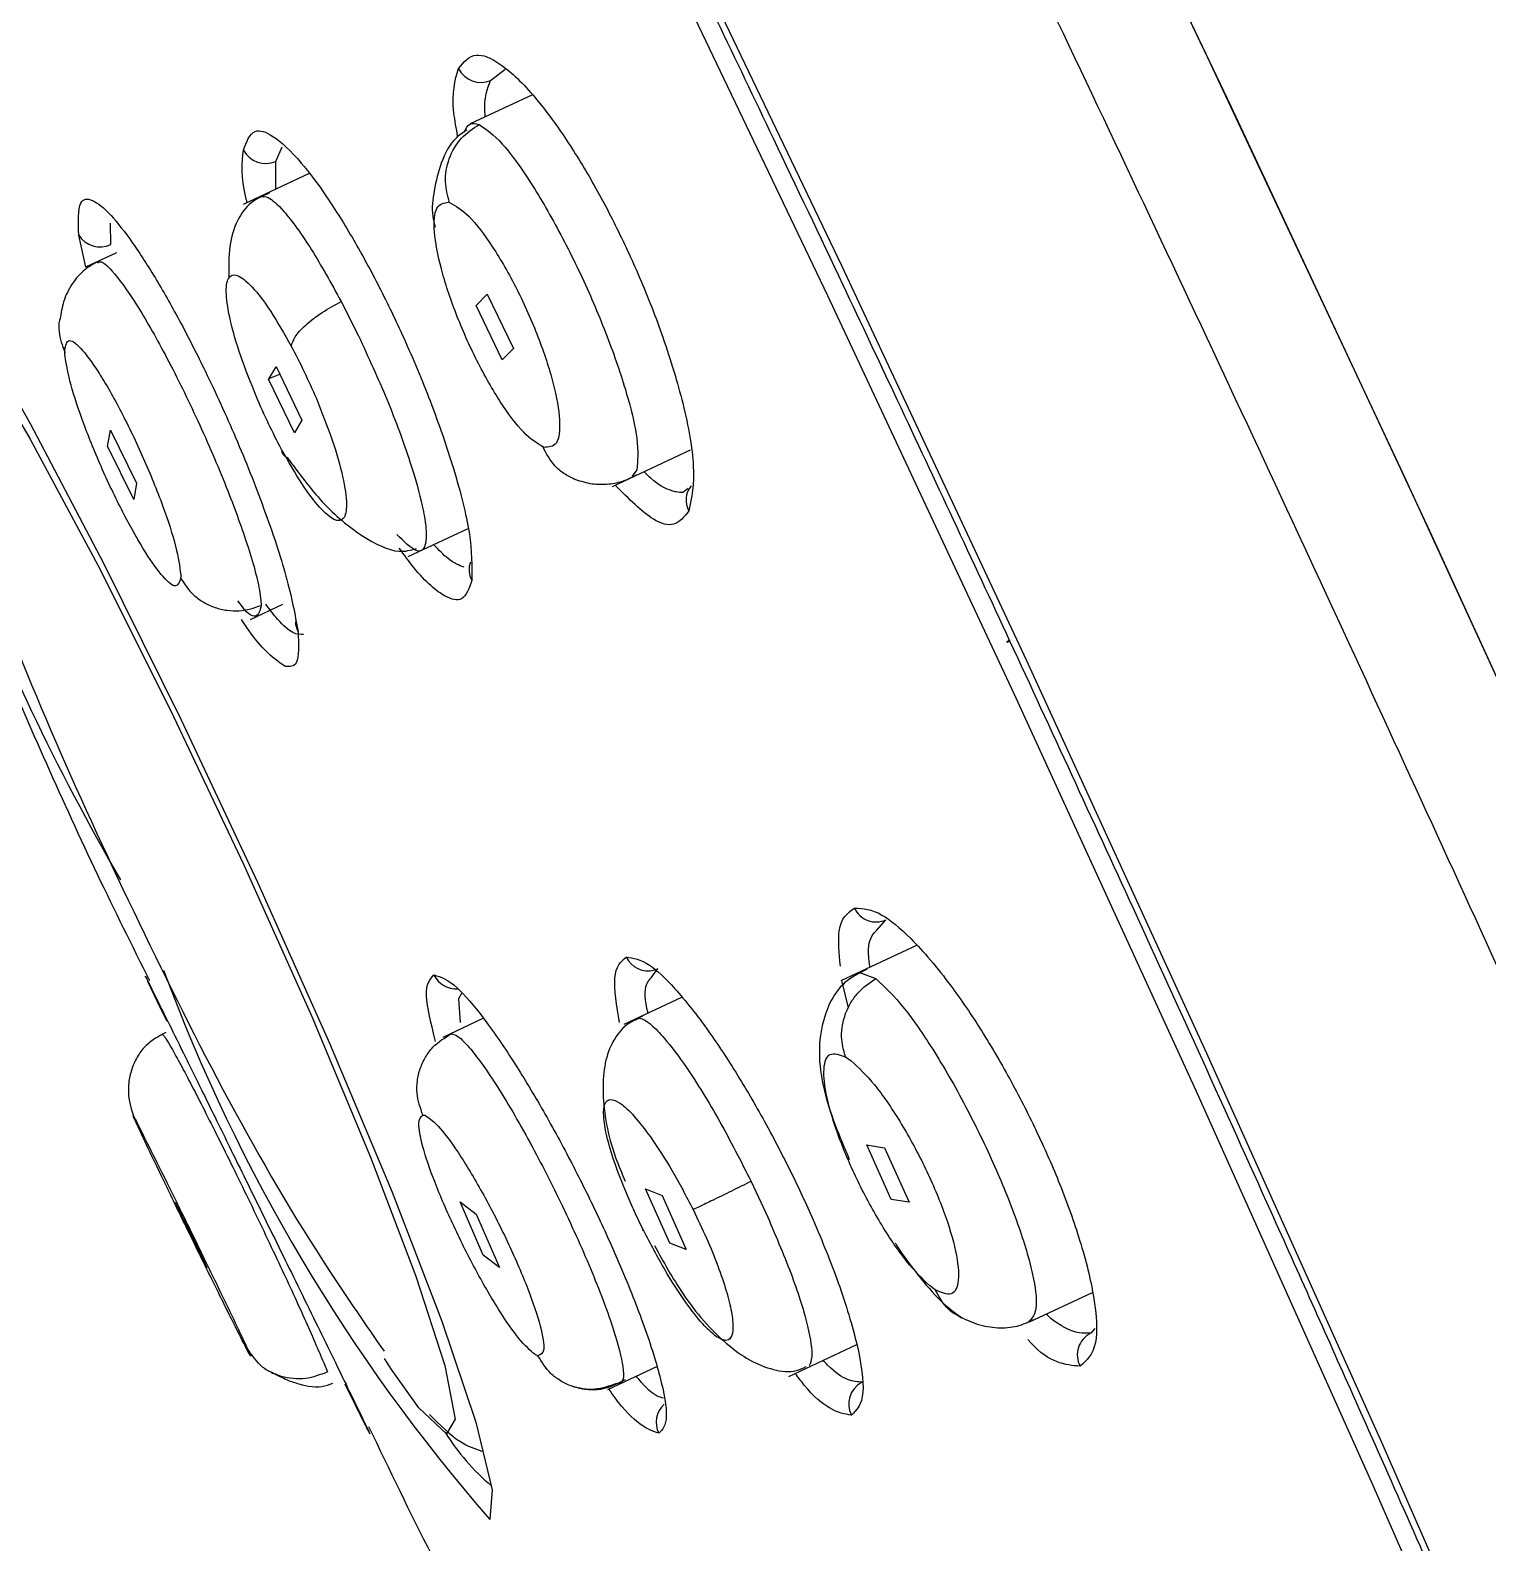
# Model space of a CAD drawing. Header units: millimetres. Extents: x 6110 to 6704, y -2661 to -1821.
# Drawn here: x 6567.689 to 6570.688, y -2179.442 to -2176.329 of the extents above; entities that cross this region are included whole.
import ezdxf

# ---------------------------------------------------------------- set-up
doc = ezdxf.new("R2010")
doc.units = ezdxf.units.MM
doc.header["$LTSCALE"] = 0.1
doc.layers.get('0').update_dxf_attribs({"lineweight": 15})

msp = doc.modelspace()

# ---------------------------------------------------------------- linework, layer by layer
at = {"linetype": 'Continuous', "lineweight": 25}
for p, q in [((6568.6363, -2176.4323), (6568.6663, -2176.4091)), ((6568.7225, -2176.4616), (6568.5939, -2176.5218)), ((6568.1941, -2176.5989), (6568.2073, -2176.5691)), ((6568.1945, -2176.6559), (6568.1941, -2176.5989)), ((6568.263, -2176.6238), (6568.1273, -2176.6874)), ((6568.5518, -2176.6834), (6568.5497, -2176.6829)), ((6567.8546, -2176.77), (6567.8544, -2176.726)), ((6567.8036, -2176.8163), (6567.7887, -2176.7504)), ((6567.8668, -2176.7867), (6567.8027, -2176.8167)), ((6568.3289, -2176.8873), (6568.3646, -2176.9581)), ((6568.6064, -2176.8953), (6568.6295, -2176.8717)), ((6568.66, -2177.0075), (6568.6064, -2176.8953)), ((6568.6295, -2176.8717), (6568.6832, -2176.9841)), ((6567.7576, -2176.982), (6567.7601, -2176.9935)), ((6568.6832, -2176.984), (6568.66, -2177.0075)), ((6568.1796, -2177.0476), (6568.1952, -2177.0216)), ((6568.195, -2177.0212), (6568.2482, -2177.1315)), ((6568.2325, -2177.1574), (6568.1794, -2177.0472)), ((6568.1799, -2177.0473), (6568.1821, -2177.045)), ((6568.1821, -2177.045), (6568.2025, -2177.0368)), ((6568.2482, -2177.1314), (6568.2325, -2177.1574)), ((6567.8483, -2177.1854), (6567.8543, -2177.1518)), ((6567.8542, -2177.1517), (6567.908, -2177.2611)), ((6567.9021, -2177.2945), (6567.8483, -2177.1851)), ((6568.887, -2177.2679), (6569.0479, -2177.1926)), ((6568.9373, -2177.2334), (6568.9278, -2177.2469)), ((6567.908, -2177.2611), (6567.9021, -2177.2945)), ((6569.0429, -2177.2718), (6569.032, -2177.2801)), ((6568.4665, -2177.4119), (6568.59, -2177.3541)), ((6568.1609, -2177.4814), (6568.1638, -2177.5023)), ((6568.142, -2177.5412), (6568.2085, -2177.5101)), ((6568.1638, -2177.5023), (6568.1643, -2177.5126)), ((6569.4313, -2178.1806), (6569.4496, -2178.1596)), ((6569.5129, -2178.2124), (6569.3568, -2178.2854)), ((6568.9664, -2178.279), (6568.9803, -2178.26)), ((6569.395, -2178.2679), (6569.4287, -2178.2804)), ((6567.951, -2178.3281), (6567.9308, -2178.2862)), ((6569.3725, -2178.3408), (6569.3587, -2178.2846)), ((6567.9708, -2178.3688), (6567.951, -2178.3281)), ((6568.5706, -2178.3213), (6568.5771, -2178.3105)), ((6568.574, -2178.3707), (6568.5706, -2178.3213)), ((6569.0293, -2178.3191), (6568.9106, -2178.3747)), ((6568.6217, -2178.3623), (6568.538, -2178.4015)), ((6568.5546, -2178.3941), (6568.5555, -2178.394)), ((6569.3665, -2178.4417), (6569.3784, -2178.4499)), ((6569.41, -2178.6227), (6569.4469, -2178.6286)), ((6569.4607, -2178.735), (6569.4101, -2178.6227)), ((6569.4469, -2178.6286), (6569.4975, -2178.7409)), ((6569.1722, -2178.6978), (6569.2065, -2178.7712)), ((6569.005, -2178.825), (6568.9551, -2178.7134)), ((6568.9552, -2178.7135), (6568.9892, -2178.7268)), ((6568.9891, -2178.7267), (6569.0389, -2178.8382)), ((6569.4975, -2178.7409), (6569.4606, -2178.7349)), ((6567.9986, -2178.7662), (6567.9875, -2178.741)), ((6567.9875, -2178.741), (6568.0414, -2178.8504)), ((6568.0525, -2178.8758), (6567.9986, -2178.7662)), ((6568.5734, -2178.7402), (6568.6066, -2178.7656)), ((6568.6213, -2178.8497), (6568.5736, -2178.7402)), ((6568.6066, -2178.7655), (6568.6545, -2178.875)), ((6568.9507, -2178.7984), (6568.9484, -2178.7992)), ((6569.0389, -2178.8382), (6569.0049, -2178.8249)), ((6568.0412, -2178.8502), (6568.0524, -2178.8757)), ((6568.6545, -2178.875), (6568.6213, -2178.8497)), ((6569.5513, -2178.921), (6569.5392, -2178.9121)), ((6569.7453, -2178.9869), (6569.8747, -2178.9263)), ((6569.8795, -2179.0008), (6569.871, -2179.0105)), ((6569.2498, -2179.0992), (6569.3897, -2179.0337)), ((6568.2929, -2179.0713), (6568.3004, -2179.0901)), ((6568.4327, -2179.0848), (6568.418, -2179.0622)), ((6568.8773, -2179.126), (6568.9781, -2179.0788)), ((6568.901, -2179.1146), (6568.8954, -2179.1138))]:
    msp.add_line(p, q, dxfattribs=at)
at = {"linetype": 'Continuous', "lineweight": 25, "flags": 128}
for points in [[(6573.9743, -2186.6504), (6574.0097, -2186.6172), (6574.0404, -2186.4971), (6574.033, -2186.2981), (6573.9875, -2186.022), (6573.9044, -2185.6711), (6573.7844, -2185.2483), (6573.6284, -2184.7574), (6573.4379, -2184.2025), (6573.2144, -2183.5883), (6572.9598, -2182.92), (6572.6764, -2182.2034), (6572.3665, -2181.4446), (6572.0328, -2180.65), (6571.6781, -2179.8265), (6571.3054, -2178.981), (6570.918, -2178.1208), (6570.5192, -2177.2532), (6570.1122, -2176.3856), (6569.7007, -2175.5255)], [(6569.745, -2175.6172), (6570.1592, -2176.485), (6570.5684, -2177.3594), (6570.9689, -2178.2328), (6571.3574, -2179.0979), (6571.7304, -2179.9469), (6572.0848, -2180.7726), (6572.4175, -2181.5679), (6572.7255, -2182.3259), (6573.0062, -2183.0399), (6573.2573, -2183.7038), (6573.4764, -2184.3119), (6573.6618, -2184.8589)], [(6572.7509, -2185.8292), (6572.7817, -2185.8003), (6572.8093, -2185.6861), (6572.7991, -2185.4937), (6572.7513, -2185.2252), (6572.6662, -2184.883), (6572.5447, -2184.4704), (6572.388, -2183.9914), (6572.1976, -2183.4506), (6571.9753, -2182.8533), (6571.7232, -2182.2052), (6571.4438, -2181.5125), (6571.1398, -2180.7819), (6570.8141, -2180.0204), (6570.4698, -2179.2354), (6570.1103, -2178.4344), (6569.739, -2177.6251), (6569.3594, -2176.8154), (6568.9754, -2176.013)], [(6572.6903, -2185.8139), (6572.7052, -2185.804), (6572.7442, -2185.7117), (6572.7444, -2185.5388), (6572.7059, -2185.2869), (6572.6289, -2184.9586), (6572.5144, -2184.5572), (6572.3633, -2184.0865), (6572.1772, -2183.5514), (6571.958, -2182.9572), (6571.7078, -2182.3096), (6571.4292, -2181.6152), (6571.1248, -2180.8809), (6570.7978, -2180.114), (6570.4513, -2179.322), (6570.0888, -2178.5129), (6569.7139, -2177.6947), (6569.3304, -2176.8755), (6568.942, -2176.0636)], [(6567.326, -2176.6074), (6567.3668, -2176.6283), (6567.4452, -2176.7275), (6567.5546, -2176.9008), (6567.6887, -2177.1381), (6567.8398, -2177.4255), (6567.9989, -2177.7464), (6568.1569, -2178.0821), (6568.3047, -2178.4131), (6568.4335, -2178.7202), (6568.5359, -2178.9855), (6568.606, -2179.1936), (6568.6396, -2179.3324), (6568.6349, -2179.3939)], [(6567.4403, -2176.9685), (6567.4266, -2176.9215), (6567.4052, -2176.8108), (6567.4233, -2176.7812), (6567.4795, -2176.8345), (6567.5702, -2176.9672), (6567.6891, -2177.1702), (6567.8282, -2177.4298), (6567.9778, -2177.7281), (6568.1279, -2178.0449), (6568.2682, -2178.3586), (6568.3892, -2178.6477), (6568.4825, -2178.8927), (6568.5419, -2179.0768), (6568.5633, -2179.1875), (6568.5452, -2179.2171)], [(6568.5452, -2179.2171), (6568.4889, -2179.1638), (6568.4327, -2179.0848)]]:
    msp.add_lwpolyline(points, dxfattribs=at)
at = {"linetype": 'Continuous', "lineweight": 25}
for centre, radius, start, end in [((6568.6167, -2176.3842), 0.052, 207.0683, 292.1648), ((6568.1738, -2176.5508), 0.0522, 208.5101, 292.9871), ((6571.8888, -2175.7416), 4.6442, 190.7446, 210.1973), ((6567.8327, -2176.7231), 0.0518, 211.8493, 294.9266), ((6568.2223, -2177.1926), 0.0161, 175.9757, 254.4534), ((6569.084, -2177.2959), 0.0457, 140.2523, 208.8969), ((6568.636, -2177.4397), 0.0441, 158.0688, 209.0164), ((6568.2733, -2177.5468), 0.0384, 178.176, 209.9359), ((6569.4293, -2178.1154), 0.0486, 204.479, 294.6585), ((6568.9599, -2178.2154), 0.0491, 204.857, 285.7573), ((6571.3974, -2176.9882), 3.6631, 200.3695, 221.0516), ((6568.5645, -2178.2521), 0.0494, 205.0548, 275.1907), ((6569.8932, -2179.0551), 0.0498, 116.5214, 207.6295), ((6569.4232, -2179.156), 0.05, 118.2162, 207.3385), ((6569.0273, -2179.1935), 0.0503, 132.4102, 206.9807), ((6568.9291, -2178.9765), 0.4534, 211.6227, 230.1255)]:
    msp.add_arc(centre, radius, start, end, dxfattribs=at)
for points, knots in [([(6564.9837, -2167.9566), (6565.0323, -2167.9721), (6565.1305, -2168.0035), (6565.3919, -2168.2792), (6565.7643, -2168.7807), (6566.2672, -2169.5637), (6566.8606, -2170.5756), (6567.5205, -2171.7696), (6568.2376, -2173.1344), (6568.9801, -2174.606), (6569.74, -2176.1695), (6570.4814, -2177.7528), (6571.1986, -2179.3387), (6571.8555, -2180.8551), (6572.4479, -2182.2852), (6572.9467, -2183.5637), (6573.3492, -2184.6754), (6573.636, -2185.5726), (6573.7966, -2186.2366), (6573.8415, -2186.6526), (6573.768, -2186.7072), (6573.735, -2186.7317)], [0, 0, 0, 0, 0.04229, 0.08533, 0.138911, 0.194045, 0.247626, 0.302761, 0.356342, 0.411476, 0.465057, 0.520191, 0.573772, 0.628906, 0.682487, 0.737622, 0.791202, 0.846337, 0.899918, 0.955052, 1, 1, 1, 1]), ([(6569.705, -2177.586), (6569.6663, -2177.5029), (6569.5897, -2177.3382), (6569.4752, -2177.0938), (6569.3517, -2176.8321), (6569.2275, -2176.5706), (6569.1109, -2176.3269), (6569.0398, -2176.1789), (6568.9907, -2176.0772), (6568.9262, -2175.9435), (6568.8429, -2175.772), (6568.7527, -2175.5871), (6568.6811, -2175.441), (6568.6009, -2175.2779), (6568.512, -2175.0981), (6568.4146, -2174.9022), (6568.3196, -2174.712), (6568.1995, -2174.4732), (6568.0303, -2174.139), (6567.8057, -2173.7011), (6567.5806, -2173.2694), (6567.3754, -2172.8814), (6567.1833, -2172.5233), (6566.997, -2172.1814), (6566.8192, -2171.8606), (6566.6525, -2171.5646), (6566.4835, -2171.27), (6566.3187, -2170.989), (6566.1636, -2170.7307), (6566.0213, -2170.4996), (6565.8632, -2170.2499), (6565.7083, -2170.0154), (6565.5725, -2169.8208), (6565.454, -2169.6592), (6565.3451, -2169.5211), (6565.2408, -2169.4011), (6565.1847, -2169.3472), (6565.1584, -2169.3219)], [0, 0, 0, 0, 0.021095, 0.041774, 0.062036, 0.087668, 0.108472, 0.124451, 0.125701, 0.134698, 0.158945, 0.170139, 0.182887, 0.197192, 0.213052, 0.230468, 0.249438, 0.264203, 0.295282, 0.341276, 0.387506, 0.421052, 0.458271, 0.499166, 0.532192, 0.567289, 0.604458, 0.642664, 0.679349, 0.714691, 0.748691, 0.803167, 0.844771, 0.873498, 0.920536, 0.962703, 1, 1, 1, 1]), ([(6568.5703, -2176.4078), (6568.581, -2176.3946), (6568.6001, -2176.3708), (6568.655, -2176.3932), (6568.7158, -2176.4495), (6568.7808, -2176.5349), (6568.8388, -2176.6271), (6568.8936, -2176.729), (6568.9458, -2176.8418), (6568.9955, -2176.9689), (6569.0365, -2177.106), (6569.0605, -2177.2398), (6569.0497, -2177.2909), (6569.044, -2177.318)], [0, 0, 0, 0, 0.108634, 0.194833, 0.299322, 0.375933, 0.450138, 0.520761, 0.591344, 0.67352, 0.769039, 0.877861, 1, 1, 1, 1]), ([(6568.569, -2176.548), (6568.5658, -2176.531), (6568.5533, -2176.4648), (6568.5631, -2176.4321), (6568.5703, -2176.4078)], [0, 0, 0, 0, 0.256727, 1, 1, 1, 1]), ([(6568.6254, -2176.5071), (6568.6251, -2176.5042), (6568.6219, -2176.4684), (6568.6294, -2176.4496), (6568.6363, -2176.4323)], [0, 0, 0, 0, 0.081385, 1, 1, 1, 1]), ([(6568.5518, -2176.6834), (6568.548, -2176.6694), (6568.54, -2176.6399), (6568.5488, -2176.5921), (6568.5733, -2176.5489), (6568.5998, -2176.5314), (6568.6127, -2176.5229)], [0, 0, 0, 0, 0.23288, 0.488877, 0.751041, 1, 1, 1, 1]), ([(6568.5824, -2176.5382), (6568.5854, -2176.5314), (6568.5915, -2176.5177), (6568.6057, -2176.5212), (6568.6127, -2176.5229)], [0, 0, 0, 0, 0.50002, 1, 1, 1, 1]), ([(6568.6127, -2176.5229), (6568.6275, -2176.5331), (6568.6548, -2176.5519), (6568.7128, -2176.6305), (6568.7728, -2176.7317), (6568.8326, -2176.8521), (6568.8843, -2176.9767), (6568.9206, -2177.0865), (6568.9419, -2177.1813), (6568.9389, -2177.2148), (6568.9373, -2177.2334)], [0, 0, 0, 0, 0.136289, 0.253159, 0.37964, 0.502515, 0.62404, 0.752291, 0.862261, 1, 1, 1, 1]), ([(6568.1279, -2176.5757), (6568.134, -2176.5587), (6568.1449, -2176.5285), (6568.1884, -2176.5424), (6568.2399, -2176.5906), (6568.2982, -2176.6681), (6568.3533, -2176.7565), (6568.4076, -2176.8562), (6568.4618, -2176.969), (6568.516, -2177.0984), (6568.5644, -2177.2389), (6568.5987, -2177.3755), (6568.5979, -2177.4317), (6568.5974, -2177.4611)], [0, 0, 0, 0, 0.1110038, 0.1978769, 0.298598, 0.3747825, 0.4510716, 0.5219109, 0.5927068, 0.6783865, 0.7748291, 0.8820288, 1, 1, 1, 1]), ([(6568.5877, -2176.5342), (6568.5799, -2176.5392), (6568.5575, -2176.5533), (6568.5337, -2176.5982), (6568.5201, -2176.6547), (6568.5138, -2176.7014), (6568.5201, -2176.727), (6568.5219, -2176.7343)], [0, 0, 0, 0, 0.157113, 0.448993, 0.701308, 0.914061, 1, 1, 1, 1]), ([(6568.1353, -2176.6836), (6568.1347, -2176.6813), (6568.1218, -2176.6295), (6568.1249, -2176.602), (6568.1279, -2176.5757)], [0, 0, 0, 0, 0.0441263, 1, 1, 1, 1]), ([(6567.7887, -2176.7504), (6567.7879, -2176.7236), (6567.7864, -2176.6769), (6567.8145, -2176.6734), (6567.8519, -2176.7034), (6567.898, -2176.7621), (6567.9474, -2176.8389), (6567.9987, -2176.9297), (6568.0544, -2177.0392), (6568.1144, -2177.1706), (6568.1729, -2177.3179), (6568.2211, -2177.4629), (6568.2336, -2177.5308), (6568.24, -2177.566)], [0, 0, 0, 0, 0.1206068, 0.2106366, 0.2981284, 0.3765092, 0.4518846, 0.5227611, 0.5936229, 0.6842734, 0.7822181, 0.8874438, 1, 1, 1, 1]), ([(6568.1812, -2176.6638), (6568.168, -2176.6695), (6568.1404, -2176.6816), (6568.1131, -2176.7201), (6568.0967, -2176.7724), (6568.0972, -2176.8169), (6568.0975, -2176.8396)], [0, 0, 0, 0, 0.223693, 0.468315, 0.729146, 1, 1, 1, 1]), ([(6568.1635, -2176.6709), (6568.1681, -2176.6708), (6568.1794, -2176.6704), (6568.2131, -2176.701), (6568.265, -2176.7718), (6568.3082, -2176.8498), (6568.3289, -2176.8873)], [0, 0, 0, 0, 0.161289, 0.395959, 0.709971, 1, 1, 1, 1]), ([(6568.7441, -2177.1866), (6568.7316, -2177.1789), (6568.7066, -2177.1635), (6568.657, -2177.0975), (6568.6072, -2177.0106), (6568.5633, -2176.9119), (6568.532, -2176.8169), (6568.5178, -2176.7394), (6568.5219, -2176.6873), (6568.5404, -2176.6844), (6568.5497, -2176.6829)], [0, 0, 0, 0, 0.125262, 0.248647, 0.372146, 0.495807, 0.619111, 0.743214, 0.870566, 1, 1, 1, 1]), ([(6568.5518, -2176.6834), (6568.5644, -2176.6905), (6568.5895, -2176.7045), (6568.6402, -2176.7712), (6568.6912, -2176.8599), (6568.736, -2176.9606), (6568.7677, -2177.0578), (6568.7812, -2177.1359), (6568.7755, -2177.1861), (6568.756, -2177.1869), (6568.7462, -2177.1873)], [0, 0, 0, 0, 0.126078, 0.250719, 0.37417, 0.497376, 0.621397, 0.746854, 0.87351, 1, 1, 1, 1]), ([(6567.8313, -2176.8035), (6567.8209, -2176.8089), (6567.8, -2176.8198), (6567.7746, -2176.8493), (6567.7567, -2176.8839), (6567.7525, -2176.9106), (6567.7507, -2176.9224)], [0, 0, 0, 0, 0.2618487, 0.5278181, 0.791998, 1, 1, 1, 1]), ([(6567.8272, -2176.8077), (6567.8289, -2176.8065), (6567.8346, -2176.8024), (6567.8592, -2176.8231), (6567.9044, -2176.8853), (6567.9665, -2176.9936), (6568.0311, -2177.1241), (6568.0903, -2177.2604), (6568.1288, -2177.3647), (6568.1513, -2177.437), (6568.1576, -2177.4662), (6568.1609, -2177.4814)], [0, 0, 0, 0, 0.043382, 0.147574, 0.294107, 0.428972, 0.568031, 0.710041, 0.842274, 0.918015, 1, 1, 1, 1]), ([(6568.1546, -2177.0835), (6568.1431, -2177.0549), (6568.1205, -2176.9985), (6568.0994, -2176.9246), (6568.0904, -2176.8684), (6568.0949, -2176.8348), (6568.1132, -2176.8287), (6568.1439, -2176.8528), (6568.1832, -2176.9035), (6568.2118, -2176.9539), (6568.2261, -2176.979)], [0, 0, 0, 0, 0.125382, 0.247105, 0.367401, 0.489923, 0.617008, 0.74533, 0.872969, 1, 1, 1, 1]), ([(6568.2261, -2176.979), (6568.2279, -2176.973), (6568.2316, -2176.9604), (6568.2545, -2176.9356), (6568.2883, -2176.9093), (6568.3156, -2176.8945), (6568.3289, -2176.8873)], [0, 0, 0, 0, 0.2332448, 0.488293, 0.7497701, 1, 1, 1, 1]), ([(6567.7503, -2176.9223), (6567.7499, -2176.9236), (6567.7474, -2176.9324), (6567.7473, -2176.9565), (6567.755, -2176.9776), (6567.76, -2176.9914)], [0, 0, 0, 0, 0.055595, 0.386212, 1, 1, 1, 1]), ([(6568.3646, -2176.9581), (6568.3846, -2177.0016), (6568.4257, -2177.0908), (6568.4714, -2177.2152), (6568.4952, -2177.3005), (6568.5041, -2177.3534), (6568.5042, -2177.3929), (6568.488, -2177.4105), (6568.4579, -2177.381), (6568.443, -2177.3663)], [0, 0, 0, 0, 0.16088, 0.329636, 0.475184, 0.56341, 0.661775, 0.832484, 1, 1, 1, 1]), ([(6567.76, -2176.9914), (6567.7613, -2176.9809), (6567.764, -2176.9599), (6567.7905, -2176.9774), (6567.8292, -2177.0294), (6567.8758, -2177.1111), (6567.9229, -2177.2093), (6567.9631, -2177.3086), (6567.9918, -2177.397), (6567.9963, -2177.4317), (6567.9986, -2177.4491)], [0, 0, 0, 0, 0.12507, 0.250364, 0.375363, 0.50011, 0.624757, 0.749549, 0.874645, 1, 1, 1, 1]), ([(6567.7606, -2176.9996), (6567.7604, -2176.9982), (6567.7602, -2176.9953), (6567.7601, -2176.9927), (6567.76, -2176.9914)], [0, 0, 0, 0, 0.498456, 1, 1, 1, 1]), ([(6568.2261, -2176.979), (6568.2351, -2176.9963), (6568.2532, -2177.031), (6568.2695, -2177.0683), (6568.2777, -2177.0869)], [0, 0, 0, 0, 0.499913, 1, 1, 1, 1]), ([(6567.4605, -2177.0004), (6567.5021, -2177.1389), (6567.6223, -2177.5386), (6567.907, -2178.1683), (6568.1864, -2178.7144), (6568.3794, -2178.9931), (6568.4171, -2179.0475)], [0, 0, 0, 0, 0.191054, 0.551728, 0.912406, 1, 1, 1, 1]), ([(6567.9985, -2177.4564), (6567.9961, -2177.4645), (6567.9913, -2177.4801), (6567.9642, -2177.4583), (6567.927, -2177.4069), (6567.8822, -2177.3281), (6567.8366, -2177.2331), (6567.798, -2177.1382), (6567.7697, -2177.0536), (6567.7636, -2177.0177), (6567.7606, -2176.9996)], [0, 0, 0, 0, 0.129037, 0.251836, 0.374261, 0.500608, 0.62887, 0.753968, 0.875844, 1, 1, 1, 1]), ([(6568.2062, -2177.1915), (6568.1971, -2177.1741), (6568.179, -2177.1394), (6568.1627, -2177.1021), (6568.1546, -2177.0835)], [0, 0, 0, 0, 0.4999633, 1, 1, 1, 1]), ([(6568.2777, -2177.0869), (6568.2893, -2177.116), (6568.3125, -2177.1741), (6568.3341, -2177.2508), (6568.3422, -2177.3077), (6568.3355, -2177.3381), (6568.3159, -2177.34), (6568.286, -2177.3147), (6568.2481, -2177.2653), (6568.2203, -2177.2163), (6568.2062, -2177.1915)], [0, 0, 0, 0, 0.127068, 0.25477, 0.383157, 0.509835, 0.632004, 0.752274, 0.874311, 1, 1, 1, 1]), ([(6568.218, -2177.2081), (6568.2417, -2177.2404), (6568.2901, -2177.3061), (6568.3728, -2177.374), (6568.4422, -2177.4073), (6568.4722, -2177.3988), (6568.4836, -2177.3955)], [0, 0, 0, 0, 0.266391, 0.543399, 0.825558, 1, 1, 1, 1]), ([(6568.7462, -2177.1873), (6568.7459, -2177.1872), (6568.7452, -2177.187), (6568.7445, -2177.1868), (6568.7441, -2177.1866)], [0, 0, 0, 0, 0.4998049, 1, 1, 1, 1]), ([(6568.8088, -2177.2526), (6568.8013, -2177.2491), (6568.7865, -2177.2421), (6568.7622, -2177.2214), (6568.7512, -2177.2003), (6568.7441, -2177.1866)], [0, 0, 0, 0, 0.264371, 0.523965, 1, 1, 1, 1]), ([(6568.8064, -2177.2517), (6568.8178, -2177.2555), (6568.8409, -2177.2631), (6568.8755, -2177.2641), (6568.9081, -2177.2583), (6568.9269, -2177.2487), (6568.9361, -2177.2439)], [0, 0, 0, 0, 0.248306, 0.500411, 0.752248, 1, 1, 1, 1]), ([(6569.032, -2177.2801), (6569.0274, -2177.2801), (6569.0203, -2177.28), (6568.9993, -2177.274), (6568.9783, -2177.2637), (6568.9567, -2177.2421), (6568.9521, -2177.2375)], [0, 0, 0, 0, 0.212449, 0.327468, 0.855828, 1, 1, 1, 1]), ([(6569.044, -2177.318), (6569.0349, -2177.33), (6569.0179, -2177.3524), (6568.9671, -2177.3399), (6568.9204, -2177.2929), (6568.8929, -2177.2652)], [0, 0, 0, 0, 0.324571, 0.601533, 1, 1, 1, 1]), ([(6568.5974, -2177.4611), (6568.5921, -2177.4772), (6568.5823, -2177.5065), (6568.5406, -2177.4969), (6568.4949, -2177.4586), (6568.4585, -2177.4085), (6568.4484, -2177.3946)], [0, 0, 0, 0, 0.297248, 0.542233, 0.873633, 1, 1, 1, 1]), ([(6568.5816, -2177.4338), (6568.5713, -2177.43), (6568.5534, -2177.4235), (6568.5293, -2177.3981), (6568.519, -2177.3873)], [0, 0, 0, 0, 0.573716, 1, 1, 1, 1]), ([(6567.9986, -2177.4491), (6567.9986, -2177.4504), (6567.9987, -2177.453), (6567.9985, -2177.4553), (6567.9985, -2177.4564)], [0, 0, 0, 0, 0.49979, 1, 1, 1, 1]), ([(6567.9985, -2177.4564), (6568.0068, -2177.4691), (6568.0196, -2177.4885), (6568.046, -2177.5069), (6568.069, -2177.5175), (6568.0938, -2177.5232), (6568.1266, -2177.5249), (6568.1495, -2177.5175), (6568.1643, -2177.5126)], [0, 0, 0, 0, 0.238997, 0.36768, 0.499161, 0.63078, 0.759794, 1, 1, 1, 1]), ([(6568.1643, -2177.5126), (6568.1617, -2177.5227), (6568.1565, -2177.543), (6568.1346, -2177.5298), (6568.1167, -2177.5035), (6568.1165, -2177.5032)], [0, 0, 0, 0, 0.489018, 0.993704, 1, 1, 1, 1]), ([(6568.2513, -2177.5727), (6568.2445, -2177.5726), (6568.2308, -2177.5725), (6568.2036, -2177.5495), (6568.1818, -2177.5211), (6568.1735, -2177.5102)], [0, 0, 0, 0, 0.372967, 0.759825, 1, 1, 1, 1]), ([(6568.2136, -2177.638), (6568.2002, -2177.629), (6568.1783, -2177.6143), (6568.1446, -2177.5733), (6568.1273, -2177.5469), (6568.1235, -2177.5412)], [0, 0, 0, 0, 0.553383, 0.902576, 1, 1, 1, 1]), ([(6568.24, -2177.566), (6568.2413, -2177.5926), (6568.2435, -2177.6398), (6568.2227, -2177.6385), (6568.2136, -2177.638)], [0, 0, 0, 0, 0.564233, 1, 1, 1, 1]), ([(6569.7042, -2177.5843), (6569.7039, -2177.5845), (6569.7016, -2177.5857), (6569.6994, -2177.5871), (6569.698, -2177.5882), (6569.6997, -2177.588), (6569.7032, -2177.5867), (6569.705, -2177.586)], [0, 0, 0, 0, 0.0342493, 0.257739, 0.4977146, 0.7477513, 1, 1, 1, 1]), ([(6572.7768, -2185.9452), (6572.7857, -2185.9425), (6572.816, -2185.9332), (6572.8372, -2185.8636), (6572.8436, -2185.7412), (6572.8272, -2185.57), (6572.7795, -2185.3152), (6572.6888, -2184.9581), (6572.56, -2184.5285), (6572.3994, -2184.0423), (6572.2101, -2183.5074), (6571.9833, -2182.8998), (6571.7558, -2182.3164), (6571.5257, -2181.7439), (6571.3116, -2181.2236), (6571.0968, -2180.7127), (6570.8715, -2180.1857), (6570.647, -2179.6697), (6570.4264, -2179.1712), (6570.2064, -2178.68), (6569.9717, -2178.1625), (6569.79, -2177.7697), (6569.705, -2177.586)], [0, 0, 0, 0, 0.023573, 0.08049, 0.125319, 0.173301, 0.232298, 0.300033, 0.366492, 0.424592, 0.489306, 0.552139, 0.61571, 0.658744, 0.709633, 0.753028, 0.788973, 0.840737, 0.878519, 0.908178, 0.957079, 1, 1, 1, 1]), ([(6567.6212, -2177.6068), (6567.6881, -2177.761), (6567.7871, -2177.9894), (6567.8982, -2178.2121), (6567.9343, -2178.2845)], [0, 0, 0, 0, 0.675, 1, 1, 1, 1]), ([(6569.3561, -2178.2549), (6569.3536, -2178.2281), (6569.3474, -2178.1625), (6569.3711, -2178.1456), (6569.385, -2178.1355)], [0, 0, 0, 0, 0.408081, 1, 1, 1, 1]), ([(6569.385, -2178.1355), (6569.4023, -2178.1364), (6569.4332, -2178.138), (6569.5039, -2178.1972), (6569.5755, -2178.2814), (6569.6471, -2178.3867), (6569.7077, -2178.4906), (6569.7624, -2178.5982), (6569.8111, -2178.7096), (6569.8533, -2178.8275), (6569.8817, -2178.9443), (6569.8873, -2179.0448), (6569.8623, -2179.0666), (6569.8491, -2179.0782)], [0, 0, 0, 0, 0.108635, 0.194843, 0.299347, 0.374804, 0.450207, 0.520838, 0.591421, 0.673586, 0.769085, 0.877888, 1, 1, 1, 1]), ([(6569.4172, -2178.2572), (6569.4165, -2178.2535), (6569.411, -2178.2225), (6569.4162, -2178.1951), (6569.4278, -2178.184), (6569.4313, -2178.1806)], [0, 0, 0, 0, 0.08554, 0.721462, 1, 1, 1, 1]), ([(6568.9017, -2178.3712), (6568.896, -2178.3364), (6568.884, -2178.2634), (6568.9045, -2178.2455), (6568.9153, -2178.2361)], [0, 0, 0, 0, 0.476524, 1, 1, 1, 1]), ([(6568.9153, -2178.2361), (6568.9298, -2178.238), (6568.9556, -2178.2415), (6569.0166, -2178.2996), (6569.0793, -2178.3787), (6569.1443, -2178.4771), (6569.2018, -2178.5764), (6569.2547, -2178.6782), (6569.3066, -2178.7897), (6569.3566, -2178.9149), (6569.3949, -2179.042), (6569.4097, -2179.1476), (6569.3894, -2179.1682), (6569.3788, -2179.179)], [0, 0, 0, 0, 0.106816, 0.190029, 0.285105, 0.359296, 0.433563, 0.500123, 0.566576, 0.657688, 0.760318, 0.874411, 1, 1, 1, 1]), ([(6569.4104, -2178.2619), (6569.3943, -2178.2696), (6569.3637, -2178.2843), (6569.3252, -2178.339), (6569.3039, -2178.4377), (6569.3287, -2178.5451), (6569.3617, -2178.6227), (6569.3744, -2178.6525)], [0, 0, 0, 0, 0.152392, 0.290536, 0.514713, 0.813929, 1, 1, 1, 1]), ([(6567.9265, -2178.2772), (6567.9259, -2178.2757), (6567.9246, -2178.2725), (6567.9445, -2178.3125), (6567.9743, -2178.373), (6568.0089, -2178.4431), (6568.0533, -2178.5335), (6568.1068, -2178.6423), (6568.1694, -2178.7697), (6568.2391, -2178.9118), (6568.3121, -2179.0608), (6568.3446, -2179.1274), (6568.3618, -2179.1627)], [0, 0, 0, 0, 0.0899239, 0.2034124, 0.2750296, 0.3522944, 0.4352261, 0.5237925, 0.618086, 0.7289365, 0.8562469, 1, 1, 1, 1]), ([(6568.5227, -2178.4099), (6568.5142, -2178.3743), (6568.496, -2178.2985), (6568.5115, -2178.2818), (6568.5198, -2178.273)], [0, 0, 0, 0, 0.469718, 1, 1, 1, 1]), ([(6568.5198, -2178.273), (6568.5338, -2178.2772), (6568.5583, -2178.2847), (6568.6192, -2178.3564), (6568.6794, -2178.4431), (6568.7412, -2178.5452), (6568.7994, -2178.6517), (6568.8535, -2178.7602), (6568.9053, -2178.8745), (6568.9532, -2178.9943), (6568.9887, -2179.1065), (6569.0038, -2179.1933), (6568.9898, -2179.2085), (6568.9825, -2179.2163)], [0, 0, 0, 0, 0.120639, 0.210683, 0.298134, 0.374822, 0.451842, 0.522727, 0.593591, 0.684231, 0.782172, 0.887414, 1, 1, 1, 1]), ([(6568.9601, -2178.3515), (6568.9594, -2178.3482), (6568.9524, -2178.3179), (6568.9547, -2178.2918), (6568.9637, -2178.2819), (6568.9664, -2178.279)], [0, 0, 0, 0, 0.078029, 0.726303, 1, 1, 1, 1]), ([(6569.3665, -2178.4417), (6569.3628, -2178.428), (6569.3551, -2178.3993), (6569.3628, -2178.3594), (6569.377, -2178.3296), (6569.396, -2178.3027), (6569.4158, -2178.2893), (6569.4287, -2178.2804)], [0, 0, 0, 0, 0.2328903, 0.4889739, 0.6211502, 0.7522082, 1, 1, 1, 1]), ([(6569.4287, -2178.2804), (6569.4474, -2178.2979), (6569.4813, -2178.3298), (6569.5481, -2178.4263), (6569.6135, -2178.5399), (6569.6754, -2178.6673), (6569.7246, -2178.7903), (6569.7538, -2178.8899), (6569.7636, -2178.9658), (6569.7501, -2178.98), (6569.7426, -2178.9878)], [0, 0, 0, 0, 0.137811, 0.251011, 0.377947, 0.49986, 0.621323, 0.748841, 0.860237, 1, 1, 1, 1]), ([(6568.9488, -2178.3576), (6568.9361, -2178.3638), (6568.9101, -2178.3763), (6568.884, -2178.413), (6568.8689, -2178.4602), (6568.8656, -2178.5361), (6568.8793, -2178.6177), (6568.9062, -2178.681), (6568.9132, -2178.6974)], [0, 0, 0, 0, 0.139244, 0.283388, 0.430698, 0.580765, 0.891368, 1, 1, 1, 1]), ([(6568.934, -2178.3663), (6568.9367, -2178.3643), (6568.9437, -2178.3589), (6568.9645, -2178.3722), (6568.9965, -2178.4048), (6569.0433, -2178.4667), (6569.1064, -2178.5686), (6569.1509, -2178.6559), (6569.1722, -2178.6978)], [0, 0, 0, 0, 0.094134, 0.246753, 0.373518, 0.548813, 0.783351, 1, 1, 1, 1]), ([(6567.9681, -2178.3913), (6567.9538, -2178.3989), (6567.9318, -2178.4106), (6567.9102, -2178.4386), (6567.898, -2178.4637), (6567.8914, -2178.4914), (6567.8896, -2178.5283), (6567.8985, -2178.5546), (6567.9042, -2178.5717)], [0, 0, 0, 0, 0.245686, 0.375902, 0.507773, 0.63864, 0.765922, 1, 1, 1, 1]), ([(6567.9604, -2178.3959), (6567.9612, -2178.396), (6567.9635, -2178.396), (6567.982, -2178.4268), (6568.0213, -2178.4999), (6568.0782, -2178.6123), (6568.1421, -2178.7424), (6568.2035, -2178.8715), (6568.2591, -2178.992), (6568.281, -2179.0434), (6568.2929, -2179.0713)], [0, 0, 0, 0, 0.062685, 0.173551, 0.316238, 0.448982, 0.58488, 0.724311, 0.850553, 1, 1, 1, 1]), ([(6568.497, -2178.5614), (6568.4917, -2178.5466), (6568.4836, -2178.5237), (6568.4849, -2178.4907), (6568.4906, -2178.4655), (6568.5017, -2178.4421), (6568.5212, -2178.4151), (6568.542, -2178.4023), (6568.5555, -2178.394)], [0, 0, 0, 0, 0.237014, 0.365293, 0.496874, 0.628798, 0.758418, 1, 1, 1, 1]), ([(6568.5555, -2178.394), (6568.5589, -2178.3947), (6568.5678, -2178.3966), (6568.5951, -2178.423), (6568.6362, -2178.4797), (6568.6808, -2178.5526), (6568.7276, -2178.6357), (6568.7863, -2178.7507), (6568.8483, -2178.8893), (6568.8922, -2179.0069), (6568.9091, -2179.0748), (6568.9104, -2179.1078), (6568.9042, -2179.1122), (6568.901, -2179.1146)], [0, 0, 0, 0, 0.048878, 0.130631, 0.250378, 0.317661, 0.381845, 0.500466, 0.623939, 0.749647, 0.8638, 0.929201, 1, 1, 1, 1]), ([(6569.5392, -2178.9121), (6569.5239, -2178.8973), (6569.4936, -2178.8679), (6569.4406, -2178.7897), (6569.3909, -2178.6988), (6569.3506, -2178.6049), (6569.3256, -2178.5221), (6569.3193, -2178.4617), (6569.3316, -2178.429), (6569.3548, -2178.4374), (6569.3665, -2178.4417)], [0, 0, 0, 0, 0.125207, 0.248751, 0.372536, 0.4966, 0.620182, 0.74404, 0.870524, 1, 1, 1, 1]), ([(6569.3784, -2178.4499), (6569.3938, -2178.4644), (6569.4246, -2178.4931), (6569.4791, -2178.5727), (6569.53, -2178.6654), (6569.571, -2178.761), (6569.5963, -2178.8456), (6569.6017, -2178.9062), (6569.5876, -2178.9369), (6569.5634, -2178.9263), (6569.5513, -2178.921)], [0, 0, 0, 0, 0.126121, 0.250833, 0.374374, 0.497562, 0.621463, 0.746733, 0.873253, 1, 1, 1, 1]), ([(6568.9157, -2178.7223), (6568.907, -2178.7004), (6568.8897, -2178.6571), (6568.8741, -2178.6029), (6568.8674, -2178.5617), (6568.8701, -2178.5358), (6568.8818, -2178.5263), (6568.9025, -2178.5348), (6568.9308, -2178.5608), (6568.9541, -2178.5918), (6568.9657, -2178.6072)], [0, 0, 0, 0, 0.127242, 0.251985, 0.373866, 0.494642, 0.616774, 0.742295, 0.871159, 1, 1, 1, 1]), ([(6567.9047, -2178.5726), (6567.9023, -2178.5669), (6567.8975, -2178.5558), (6567.912, -2178.5835), (6567.94, -2178.6392), (6567.9801, -2178.7202), (6568.0265, -2178.8147), (6568.0713, -2178.9067), (6568.1098, -2178.9866), (6568.1247, -2179.0183), (6568.1323, -2179.0343)], [0, 0, 0, 0, 0.129038, 0.251836, 0.374254, 0.500609, 0.628867, 0.753954, 0.875836, 1, 1, 1, 1]), ([(6567.9075, -2178.5786), (6567.907, -2178.5776), (6567.906, -2178.5754), (6567.9051, -2178.5736), (6567.9047, -2178.5726)], [0, 0, 0, 0, 0.500022, 1, 1, 1, 1]), ([(6568.1355, -2179.0413), (6568.1392, -2179.0495), (6568.1465, -2179.0657), (6568.1337, -2179.0418), (6568.1051, -2178.9851), (6568.0635, -2178.9011), (6568.0155, -2178.8033), (6567.9687, -2178.7071), (6567.9287, -2178.624), (6567.9145, -2178.5938), (6567.9075, -2178.5786)], [0, 0, 0, 0, 0.125068, 0.250365, 0.375356, 0.500096, 0.624749, 0.74955, 0.874642, 1, 1, 1, 1]), ([(6568.7272, -2179.0536), (6568.7172, -2179.0451), (6568.6977, -2179.0284), (6568.6539, -2178.9649), (6568.6065, -2178.8837), (6568.5594, -2178.79), (6568.5198, -2178.6981), (6568.4947, -2178.6235), (6568.4851, -2178.5726), (6568.493, -2178.5652), (6568.497, -2178.5614)], [0, 0, 0, 0, 0.128575, 0.251041, 0.373432, 0.500105, 0.629055, 0.754815, 0.876745, 1, 1, 1, 1]), ([(6568.497, -2178.5614), (6568.4978, -2178.5614), (6568.4995, -2178.5614), (6568.5014, -2178.562), (6568.5024, -2178.5624)], [0, 0, 0, 0, 0.497884, 1, 1, 1, 1]), ([(6568.5024, -2178.5624), (6568.5116, -2178.5688), (6568.5299, -2178.5817), (6568.575, -2178.6447), (6568.6253, -2178.7298), (6568.6745, -2178.8273), (6568.7153, -2178.922), (6568.7411, -2178.9994), (6568.7496, -2179.051), (6568.7391, -2179.0547), (6568.7338, -2179.0566)], [0, 0, 0, 0, 0.124868, 0.2502, 0.375241, 0.500022, 0.624706, 0.749531, 0.874625, 1, 1, 1, 1]), ([(6568.9657, -2178.6072), (6568.9805, -2178.6292), (6569.01, -2178.6731), (6569.0387, -2178.7283), (6569.053, -2178.7559)], [0, 0, 0, 0, 0.501146, 1, 1, 1, 1]), ([(6569.1722, -2178.6978), (6569.1587, -2178.7045), (6569.1309, -2178.7184), (6569.0933, -2178.7368), (6569.065, -2178.7505), (6569.0569, -2178.7542), (6569.053, -2178.7559)], [0, 0, 0, 0, 0.250121, 0.51156, 0.766653, 1, 1, 1, 1]), ([(6568.9507, -2178.7984), (6568.9444, -2178.7856), (6568.9319, -2178.76), (6568.9211, -2178.7349), (6568.9157, -2178.7223)], [0, 0, 0, 0, 0.500096, 1, 1, 1, 1]), ([(6569.053, -2178.7559), (6569.0625, -2178.7756), (6569.0814, -2178.815), (6569.1046, -2178.8724), (6569.1222, -2178.9244), (6569.1329, -2178.9681), (6569.1362, -2179.001), (6569.1318, -2179.0209), (6569.1204, -2179.0279), (6569.1076, -2179.021), (6569.1013, -2179.0175)], [0, 0, 0, 0, 0.124642, 0.249309, 0.374237, 0.499583, 0.625387, 0.751657, 0.877417, 1, 1, 1, 1]), ([(6569.0378, -2178.9469), (6569.0233, -2178.9253), (6568.9939, -2178.8816), (6568.9652, -2178.8264), (6568.9507, -2178.7984)], [0, 0, 0, 0, 0.492563, 1, 1, 1, 1]), ([(6569.2065, -2178.7712), (6569.2244, -2178.8133), (6569.2606, -2178.8986), (6569.2913, -2178.9991), (6569.2999, -2179.0574), (6569.2942, -2179.0721), (6569.2921, -2179.0775)], [0, 0, 0, 0, 0.283266, 0.573034, 0.841709, 1, 1, 1, 1]), ([(6568.9733, -2178.8297), (6568.9921, -2178.8637), (6569.0356, -2178.9424), (6569.1049, -2179.021), (6569.1692, -2179.0679), (6569.2183, -2179.0872), (6569.2586, -2179.0916), (6569.2788, -2179.0822), (6569.2856, -2179.0791)], [0, 0, 0, 0, 0.216008, 0.499863, 0.641826, 0.785087, 0.928772, 1, 1, 1, 1]), ([(6569.4686, -2178.8242), (6569.4699, -2178.8262), (6569.4852, -2178.8512), (6569.5174, -2178.8937), (6569.5643, -2178.9486), (6569.5922, -2178.9688), (6569.6068, -2178.9794)], [0, 0, 0, 0, 0.025822, 0.319377, 0.642423, 1, 1, 1, 1]), ([(6569.6039, -2178.9769), (6569.5999, -2178.9751), (6569.5888, -2178.9702), (6569.5684, -2178.9534), (6569.558, -2178.9337), (6569.5513, -2178.921)], [0, 0, 0, 0, 0.171313, 0.463659, 1, 1, 1, 1]), ([(6569.1013, -2179.0175), (6569.0921, -2179.01), (6569.0738, -2178.9951), (6569.0498, -2178.9629), (6569.0378, -2178.9469)], [0, 0, 0, 0, 0.502577, 1, 1, 1, 1]), ([(6569.597, -2178.9738), (6569.6105, -2178.9805), (6569.6379, -2178.994), (6569.6802, -2179.0005), (6569.7204, -2178.9976), (6569.743, -2178.9874), (6569.7542, -2178.9823)], [0, 0, 0, 0, 0.2444124, 0.4963112, 0.7497582, 1, 1, 1, 1]), ([(6569.871, -2179.0105), (6569.8554, -2179.0107), (6569.8352, -2179.0109), (6569.8038, -2178.9905), (6569.7906, -2178.9817), (6569.7831, -2178.9743), (6569.7796, -2178.9708)], [0, 0, 0, 0, 0.624212, 0.809847, 0.910389, 1, 1, 1, 1]), ([(6568.1323, -2179.0343), (6568.1329, -2179.0356), (6568.134, -2179.038), (6568.135, -2179.0402), (6568.1355, -2179.0413)], [0, 0, 0, 0, 0.498297, 1, 1, 1, 1]), ([(6568.1837, -2179.09), (6568.1834, -2179.0899), (6568.1754, -2179.0867), (6568.1564, -2179.0723), (6568.1438, -2179.0535), (6568.1355, -2179.0413)], [0, 0, 0, 0, 0.016842, 0.361025, 1, 1, 1, 1]), ([(6569.8491, -2179.0782), (6569.8339, -2179.0769), (6569.8057, -2179.0747), (6569.7663, -2179.0515), (6569.7434, -2179.0249), (6569.7422, -2179.0235)], [0, 0, 0, 0, 0.525656, 0.974249, 1, 1, 1, 1]), ([(6568.7338, -2179.0566), (6568.7327, -2179.0563), (6568.7307, -2179.0557), (6568.7284, -2179.0543), (6568.7272, -2179.0536)], [0, 0, 0, 0, 0.499983, 1, 1, 1, 1]), ([(6568.8954, -2179.1138), (6568.8807, -2179.1191), (6568.8581, -2179.1271), (6568.8259, -2179.1255), (6568.8017, -2179.1196), (6568.7794, -2179.1086), (6568.754, -2179.0897), (6568.7417, -2179.0696), (6568.7338, -2179.0566)], [0, 0, 0, 0, 0.2431574, 0.3729509, 0.5047391, 0.6358767, 0.7636568, 1, 1, 1, 1]), ([(6569.4012, -2179.1111), (6569.3917, -2179.1106), (6569.3729, -2179.1097), (6569.3432, -2179.0904), (6569.3236, -2179.0694), (6569.3205, -2179.0661)], [0, 0, 0, 0, 0.456647, 0.913327, 1, 1, 1, 1]), ([(6568.1737, -2179.0848), (6568.1747, -2179.0853), (6568.1774, -2179.0867), (6568.1812, -2179.0888), (6568.1837, -2179.0901)], [0, 0, 0, 0, 0.3504774, 1, 1, 1, 1]), ([(6568.3004, -2179.0901), (6568.2856, -2179.0957), (6568.2628, -2179.1045), (6568.2301, -2179.1044), (6568.2056, -2179.1002), (6568.1909, -2179.0933), (6568.1837, -2179.09)], [0, 0, 0, 0, 0.382792, 0.588946, 0.799494, 1, 1, 1, 1]), ([(6568.1837, -2179.0901), (6568.1843, -2179.0904), (6568.1879, -2179.0923), (6568.1961, -2179.0965), (6568.2128, -2179.1044), (6568.2363, -2179.1137), (6568.2638, -2179.1204), (6568.2903, -2179.1215), (6568.3044, -2179.1162), (6568.3116, -2179.1134)], [0, 0, 0, 0, 0.010599, 0.0698, 0.137052, 0.302788, 0.510339, 0.74832, 1, 1, 1, 1]), ([(6568.8039, -2179.1195), (6568.8139, -2179.122), (6568.8338, -2179.1271), (6568.8732, -2179.1263), (6568.8977, -2179.1137), (6568.914, -2179.1053)], [0, 0, 0, 0, 0.25158, 0.504864, 1, 1, 1, 1]), ([(6568.9917, -2179.1438), (6568.9877, -2179.1429), (6568.9754, -2179.14), (6568.955, -2179.1223), (6568.9376, -2179.1008), (6568.9358, -2179.0986)], [0, 0, 0, 0, 0.302181, 0.927633, 1, 1, 1, 1]), ([(6569.3788, -2179.179), (6569.3649, -2179.1767), (6569.3396, -2179.1725), (6569.2967, -2179.1373), (6569.2693, -2179.1013), (6569.263, -2179.093)], [0, 0, 0, 0, 0.4829692, 0.8808348, 1, 1, 1, 1]), ([(6568.3618, -2179.1627), (6568.3725, -2179.1849), (6568.3912, -2179.2236), (6568.3867, -2179.2154), (6568.3691, -2179.1803), (6568.3468, -2179.1353), (6568.337, -2179.1155)], [0, 0, 0, 0, 0.328866, 0.574369, 0.812967, 1, 1, 1, 1]), ([(6568.9825, -2179.2163), (6568.9689, -2179.2116), (6568.9448, -2179.2032), (6568.9041, -2179.1607), (6568.8812, -2179.1275), (6568.8794, -2179.125)], [0, 0, 0, 0, 0.544933, 0.965826, 1, 1, 1, 1]), ([(6568.3852, -2179.2022), (6568.4278, -2179.2908), (6568.5196, -2179.4819), (6568.6219, -2179.6675), (6568.6767, -2179.767)], [0, 0, 0, 0, 0.463805, 1, 1, 1, 1]), ([(6568.5103, -2179.1774), (6568.532, -2179.1989), (6568.5698, -2179.2365), (6568.6036, -2179.248), (6568.618, -2179.2529)], [0, 0, 0, 0, 0.57294, 1, 1, 1, 1])]:
    msp.add_open_spline(points, degree=3, knots=knots, dxfattribs=at)

doc.saveas('drawing.dxf')
